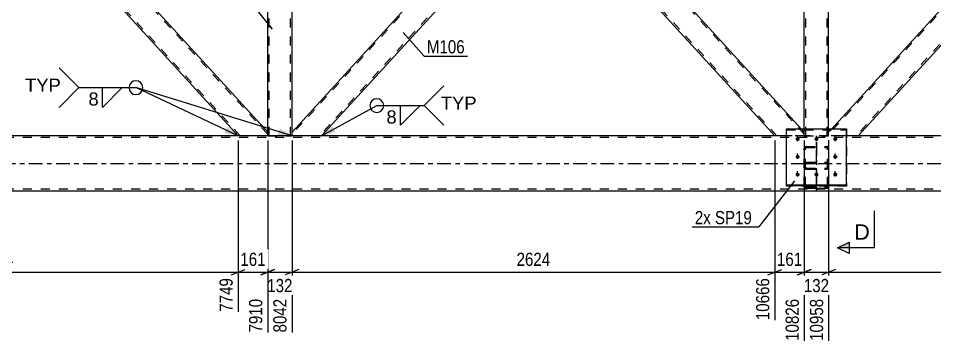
# Model space of a CAD drawing. Header units: millimetres. Extents: x 0 to 841, y 0 to 594.
# Drawn here: x 336.5 to 535.7, y 261.5 to 332.2 of the extents above; entities that cross this region are included whole.
import ezdxf

# ---------------------------------------------------------------- set-up
doc = ezdxf.new("R2010")
doc.units = ezdxf.units.MM
doc.linetypes.add('DXK_LINE_DOT2', pattern=[3.9198, 1.9599, -1.9599])
doc.linetypes.add('DXK_LINE_DOT3', pattern=[5.9187, 2.979, -0.9799, 0.9799, -0.9799])
doc.styles.add('Arial', font='ARIAL.TTF', dxfattribs={"height": 0.2})
doc.styles.add('Arial Narrow', font='ARIALN.TTF', dxfattribs={"height": 0.2})

# ---------------------------------------------------------------- blocks, each defined once
blk = doc.blocks.new('Part-122569972-3490 - 3380')
at = {"color": 7, "linetype": 'DXK_LINE_DOT3'}
blk.add_line((510, 305.26), (510, 294.64), dxfattribs=at)
at = {"color": 7, "linetype": 'DXK_LINE_DOT2'}
for p, q in [((507.36, 303.87), (507.4, 304.04)), ((507.36, 295.76), (507.36, 303.87)), ((507.4, 304.04), (507.5, 304.19)), ((507.5, 304.19), (507.66, 304.28)), ((507.62, 303.95), (507.6, 303.87)), ((507.6, 295.76), (507.6, 303.87)), ((507.67, 304.03), (507.62, 303.95)), ((507.66, 304.28), (507.84, 304.32)), ((507.75, 304.08), (507.67, 304.03)), ((507.84, 304.09), (507.75, 304.08)), ((507.84, 304.32), (512.16, 304.32)), ((507.84, 304.09), (512.16, 304.09)), ((512.16, 304.32), (512.34, 304.28)), ((512.25, 304.08), (512.16, 304.09)), ((512.33, 304.03), (512.25, 304.08)), ((512.38, 303.95), (512.33, 304.03)), ((512.34, 304.28), (512.5, 304.19)), ((512.4, 303.87), (512.38, 303.95)), ((512.4, 295.76), (512.4, 303.87)), ((512.5, 304.19), (512.6, 304.04)), ((512.6, 304.04), (512.64, 303.87)), ((512.64, 295.76), (512.64, 303.87)), ((507.75, 300.85), (507.66, 300.83)), ((507.84, 300.87), (507.75, 300.85)), ((507.84, 300.87), (512.16, 300.87)), ((512.33, 300.83), (512.16, 300.87)), ((507.4, 300.56), (507.36, 300.36)), ((507.4, 299.63), (507.36, 299.81)), ((507.5, 299.49), (507.4, 299.63)), ((507.66, 299.39), (507.5, 299.49)), ((507.6, 300.36), (507.62, 300.46)), ((507.6, 299.81), (507.62, 299.72)), ((507.62, 300.46), (507.67, 300.54)), ((507.62, 299.72), (507.67, 299.65)), ((507.84, 299.36), (507.66, 299.39)), ((507.67, 300.54), (507.75, 300.6)), ((507.67, 299.65), (507.75, 299.6)), ((507.75, 300.6), (507.84, 300.62)), ((507.75, 299.6), (507.84, 299.58)), ((507.84, 300.62), (512.16, 300.62)), ((507.84, 299.58), (512.16, 299.58)), ((507.84, 299.36), (512.16, 299.36)), ((512.16, 300.62), (512.25, 300.6)), ((512.16, 299.58), (512.25, 299.6)), ((512.34, 299.39), (512.16, 299.36)), ((512.25, 300.6), (512.33, 300.54)), ((512.25, 299.6), (512.33, 299.65)), ((512.34, 300.83), (512.33, 300.83)), ((512.33, 300.54), (512.38, 300.46)), ((512.33, 299.65), (512.38, 299.72)), ((512.5, 299.49), (512.34, 299.39)), ((512.38, 300.46), (512.4, 300.36)), ((512.38, 299.72), (512.4, 299.81)), ((512.6, 299.63), (512.5, 299.49)), ((512.64, 300.36), (512.6, 300.56)), ((512.64, 299.81), (512.6, 299.63)), ((507.36, 295.76), (507.4, 295.57)), ((507.62, 295.67), (507.6, 295.76)), ((507.67, 295.58), (507.62, 295.67)), ((507.66, 295.29), (507.84, 295.25)), ((507.75, 295.53), (507.67, 295.58)), ((507.84, 295.51), (507.75, 295.53)), ((507.84, 295.51), (512.16, 295.51)), ((507.84, 295.25), (512.16, 295.25)), ((512.25, 295.53), (512.16, 295.51)), ((512.16, 295.25), (512.34, 295.29)), ((512.33, 295.58), (512.25, 295.53)), ((512.38, 295.67), (512.33, 295.58)), ((512.4, 295.76), (512.38, 295.67)), ((512.6, 295.57), (512.64, 295.76))]:
    blk.add_line(p, q, dxfattribs=at)
for centre, start, end in [((507.86, 300.38), 114.3199, 159.2417), ((512.14, 300.38), 20.7583, 65.6801), ((507.86, 295.74), 200.7583, 245.6801), ((512.14, 295.74), 294.3199, 339.2417)]:
    blk.add_arc(centre, 0.496, start, end, dxfattribs=at)
blk = doc.blocks.new('Bolt-122569972-3426 - 3380')
at = {"color": 1, "linetype": 'DXK_LINE_DOT2'}
for p, q in [((505.9, 305.51), (505.9, 306.65)), ((510, 305.51), (510, 306.65)), ((514.1, 305.51), (514.1, 306.65)), ((505.9, 301.66), (505.9, 302.79)), ((514.1, 301.66), (514.1, 302.79)), ((505.9, 297.81), (505.9, 298.94)), ((510, 297.81), (510, 298.94)), ((514.1, 297.81), (514.1, 298.94))]:
    blk.add_line(p, q, dxfattribs=at)
blk = doc.blocks.new('Bolt-122569972-3429 - 3380')
at = {"linetype": 'Continuous'}
for points in [[(505.9, 305.52), (505.81, 305.53), (505.72, 305.55), (505.64, 305.6), (505.57, 305.66), (505.52, 305.73), (505.48, 305.8), (505.46, 305.89), (505.46, 305.98), (505.48, 306.06), (505.52, 306.14), (505.57, 306.21), (505.64, 306.27), (505.72, 306.31), (505.81, 306.34), (505.9, 306.35), (505.99, 306.34), (506.08, 306.31), (506.16, 306.27), (506.23, 306.21), (506.28, 306.14), (506.32, 306.06), (506.34, 305.98), (506.34, 305.89), (506.32, 305.8), (506.28, 305.73), (506.23, 305.66), (506.16, 305.6), (506.08, 305.55), (505.99, 305.53)], [(510, 305.52), (509.91, 305.53), (509.82, 305.55), (509.74, 305.6), (509.67, 305.66), (509.62, 305.73), (509.58, 305.8), (509.56, 305.89), (509.56, 305.98), (509.58, 306.06), (509.62, 306.14), (509.67, 306.21), (509.74, 306.27), (509.82, 306.31), (509.91, 306.34), (510, 306.35), (510.09, 306.34), (510.18, 306.31), (510.26, 306.27), (510.33, 306.21), (510.38, 306.14), (510.42, 306.06), (510.44, 305.98), (510.44, 305.89), (510.42, 305.8), (510.38, 305.73), (510.33, 305.66), (510.26, 305.6), (510.18, 305.55), (510.09, 305.53)], [(514.1, 305.52), (514.01, 305.53), (513.92, 305.55), (513.84, 305.6), (513.77, 305.66), (513.72, 305.73), (513.68, 305.8), (513.66, 305.89), (513.66, 305.98), (513.68, 306.06), (513.72, 306.14), (513.77, 306.21), (513.84, 306.27), (513.92, 306.31), (514.01, 306.34), (514.1, 306.35), (514.19, 306.34), (514.28, 306.31), (514.36, 306.27), (514.43, 306.21), (514.48, 306.14), (514.52, 306.06), (514.54, 305.98), (514.54, 305.89), (514.52, 305.8), (514.48, 305.73), (514.43, 305.66), (514.36, 305.6), (514.28, 305.55), (514.19, 305.53)], [(505.9, 301.67), (505.81, 301.67), (505.72, 301.7), (505.64, 301.74), (505.57, 301.8), (505.52, 301.87), (505.48, 301.95), (505.46, 302.04), (505.46, 302.12), (505.48, 302.21), (505.52, 302.29), (505.57, 302.36), (505.64, 302.41), (505.72, 302.46), (505.81, 302.48), (505.9, 302.49), (505.99, 302.48), (506.08, 302.46), (506.16, 302.41), (506.23, 302.36), (506.28, 302.29), (506.32, 302.21), (506.34, 302.12), (506.34, 302.04), (506.32, 301.95), (506.28, 301.87), (506.23, 301.8), (506.16, 301.74), (506.08, 301.7), (505.99, 301.67)], [(514.1, 301.67), (514.01, 301.67), (513.92, 301.7), (513.84, 301.74), (513.77, 301.8), (513.72, 301.87), (513.68, 301.95), (513.66, 302.04), (513.66, 302.12), (513.68, 302.21), (513.72, 302.29), (513.77, 302.36), (513.84, 302.41), (513.92, 302.46), (514.01, 302.48), (514.1, 302.49), (514.19, 302.48), (514.28, 302.46), (514.36, 302.41), (514.43, 302.36), (514.48, 302.29), (514.52, 302.21), (514.54, 302.12), (514.54, 302.04), (514.52, 301.95), (514.48, 301.87), (514.43, 301.8), (514.36, 301.74), (514.28, 301.7), (514.19, 301.67)], [(505.9, 297.81), (505.81, 297.82), (505.72, 297.85), (505.64, 297.89), (505.57, 297.95), (505.52, 298.02), (505.48, 298.1), (505.46, 298.18), (505.46, 298.27), (505.48, 298.35), (505.52, 298.43), (505.57, 298.5), (505.64, 298.56), (505.72, 298.6), (505.81, 298.63), (505.9, 298.64), (505.99, 298.63), (506.08, 298.6), (506.16, 298.56), (506.23, 298.5), (506.28, 298.43), (506.32, 298.35), (506.34, 298.27), (506.34, 298.18), (506.32, 298.1), (506.28, 298.02), (506.23, 297.95), (506.16, 297.89), (506.08, 297.85), (505.99, 297.82)], [(510, 297.81), (509.91, 297.82), (509.82, 297.85), (509.74, 297.89), (509.67, 297.95), (509.62, 298.02), (509.58, 298.1), (509.56, 298.18), (509.56, 298.27), (509.58, 298.35), (509.62, 298.43), (509.67, 298.5), (509.74, 298.56), (509.82, 298.6), (509.91, 298.63), (510, 298.64), (510.09, 298.63), (510.18, 298.6), (510.26, 298.56), (510.33, 298.5), (510.38, 298.43), (510.42, 298.35), (510.44, 298.27), (510.44, 298.18), (510.42, 298.1), (510.38, 298.02), (510.33, 297.95), (510.26, 297.89), (510.18, 297.85), (510.09, 297.82)], [(514.1, 297.81), (514.01, 297.82), (513.92, 297.85), (513.84, 297.89), (513.77, 297.95), (513.72, 298.02), (513.68, 298.1), (513.66, 298.18), (513.66, 298.27), (513.68, 298.35), (513.72, 298.43), (513.77, 298.5), (513.84, 298.56), (513.92, 298.6), (514.01, 298.63), (514.1, 298.64), (514.19, 298.63), (514.28, 298.6), (514.36, 298.56), (514.43, 298.5), (514.48, 298.43), (514.52, 298.35), (514.54, 298.27), (514.54, 298.18), (514.52, 298.1), (514.48, 298.02), (514.43, 297.95), (514.36, 297.89), (514.28, 297.85), (514.19, 297.82)]]:
    blk.add_hatch(color=1, dxfattribs=at).paths.add_polyline_path(points)
at = {"color": 1, "linetype": 'Continuous'}
for p, q in [((505.9, 305.54), (505.9, 306.67)), ((510, 305.54), (510, 306.67)), ((514.1, 305.54), (514.1, 306.67)), ((505.9, 301.68), (505.9, 302.82)), ((514.1, 301.68), (514.1, 302.82)), ((505.9, 297.83), (505.9, 298.97)), ((510, 297.83), (510, 298.97)), ((514.1, 297.83), (514.1, 298.97))]:
    blk.add_line(p, q, dxfattribs=at)
blk = doc.blocks.new('Part-122569972-3438 - 3380')
at = {"color": 7, "linetype": 'DXK_LINE_DOT2'}
for p, q in [((637.31, 306.24), (149.36, 306.24)), ((516.5, 306.64), (503.5, 306.64)), ((637.31, 295.04), (149.36, 295.04))]:
    blk.add_line(p, q, dxfattribs=at)
at = {"color": 2, "linetype": 'Continuous'}
for p, q in [((503.5, 306.64), (283.17, 306.64)), ((637.31, 306.64), (516.5, 306.64)), ((637.31, 294.64), (149.36, 294.64))]:
    blk.add_line(p, q, dxfattribs=at)
at = {"color": 7, "linetype": 'DXK_LINE_DOT3'}
blk.add_line((149.36, 300.64), (637.31, 300.64), dxfattribs=at)
blk = doc.blocks.new('Part-122569972-3593 - 3380')
at = {"color": 7, "linetype": 'DXK_LINE_DOT2'}
for p, q in [((618.04, 422.24), (512.64, 306.97)), ((624.03, 421.92), (518.63, 306.64)), ((624.03, 422.24), (617.61, 422.24)), ((568.33, 368.35), (564.76, 364.44)), ((571.91, 364.44), (568.33, 360.53)), ((513.32, 308.19), (512.64, 307.44)), ((512.64, 306.64), (512.64, 307.44)), ((519.06, 306.64), (512.64, 306.64))]:
    blk.add_line(p, q, dxfattribs=at)
at = {"color": 2, "linetype": 'Continuous'}
for p, q in [((617.61, 422.24), (568.33, 368.35)), ((624.03, 421.44), (571.91, 364.44)), ((624.03, 421.44), (624.03, 422.24)), ((564.76, 364.44), (513.32, 308.19)), ((568.33, 360.53), (519.06, 306.64))]:
    blk.add_line(p, q, dxfattribs=at)
blk = doc.blocks.new('Part-122569972-3478 - 3380')
at = {"color": 7, "linetype": 'DXK_LINE_DOT2'}
for p, q in [((503.5, 295.73), (503.5, 308.16)), ((503.5, 308.16), (516.5, 308.16)), ((503.5, 307.94), (516.5, 307.94)), ((516.5, 308.16), (516.5, 295.73)), ((503.5, 295.95), (516.5, 295.95)), ((516.5, 295.73), (503.5, 295.73))]:
    blk.add_line(p, q, dxfattribs=at)
blk = doc.blocks.new('Part-122569972-3489 - 3380')
at = {"color": 2, "linetype": 'Continuous'}
for p, q in [((503.5, 308.19), (516.5, 308.19)), ((503.5, 295.75), (503.5, 308.19)), ((516.5, 295.75), (516.5, 308.19)), ((503.5, 295.97), (516.5, 295.97)), ((516.5, 295.75), (503.5, 295.75))]:
    blk.add_line(p, q, dxfattribs=at)
at = {"color": 7, "linetype": 'DXK_LINE_DOT2'}
blk.add_line((503.5, 307.97), (516.5, 307.97), dxfattribs=at)
blk = doc.blocks.new('Part-122569972-3541 - 3380')
at = {"color": 2, "linetype": 'Continuous'}
for p, q in [((451.67, 360.53), (455.24, 364.44)), ((455.24, 364.44), (506.68, 308.19)), ((500.94, 306.64), (451.67, 360.53))]:
    blk.add_line(p, q, dxfattribs=at)
at = {"color": 7, "linetype": 'DXK_LINE_DOT2'}
for p, q in [((507.36, 306.97), (455.03, 364.2)), ((451.88, 360.77), (451.9, 360.78)), ((501.37, 306.64), (451.88, 360.77)), ((507.36, 307.44), (506.68, 308.19)), ((507.36, 306.64), (507.36, 307.44)), ((507.36, 306.64), (500.94, 306.64)), ((507.36, 306.67), (507.36, 306.64))]:
    blk.add_line(p, q, dxfattribs=at)
blk = doc.blocks.new('Part-122569972-3546 - 3380')
at = {"color": 2, "linetype": 'Continuous'}
for p, q in [((338.58, 364.44), (335, 360.53)), ((390.69, 307.44), (338.58, 364.44)), ((384.27, 306.64), (335, 360.53)), ((390.69, 306.64), (390.69, 307.44))]:
    blk.add_line(p, q, dxfattribs=at)
at = {"color": 7, "linetype": 'DXK_LINE_DOT2'}
for p, q in [((390.69, 306.97), (338.36, 364.2)), ((335.22, 360.77), (335.23, 360.78)), ((384.7, 306.64), (335.22, 360.77)), ((390.69, 306.64), (384.27, 306.64)), ((390.69, 306.64), (390.69, 306.67))]:
    blk.add_line(p, q, dxfattribs=at)
blk = doc.blocks.new('Part-122569972-3552 - 3380')
at = {"color": 7, "linetype": 'DXK_LINE_DOT3'}
blk.add_line((510, 294.66), (510, 305.28), dxfattribs=at)
at = {"color": 7, "linetype": 'DXK_LINE_DOT2'}
for p, q in [((507.4, 304.06), (507.36, 303.89)), ((507.36, 295.79), (507.36, 303.89)), ((507.5, 304.21), (507.4, 304.06)), ((507.66, 304.31), (507.5, 304.21)), ((507.6, 303.89), (507.62, 303.98)), ((507.6, 295.79), (507.6, 303.89)), ((507.62, 303.98), (507.67, 304.05)), ((507.84, 304.34), (507.66, 304.31)), ((507.67, 304.05), (507.75, 304.1)), ((507.75, 304.1), (507.84, 304.12)), ((507.84, 304.34), (512.16, 304.34)), ((507.84, 304.12), (512.16, 304.12)), ((512.34, 304.31), (512.16, 304.34)), ((512.16, 304.12), (512.25, 304.1)), ((512.25, 304.1), (512.33, 304.05)), ((512.33, 304.05), (512.38, 303.98)), ((512.5, 304.21), (512.34, 304.31)), ((512.38, 303.98), (512.4, 303.89)), ((512.4, 295.79), (512.4, 303.89)), ((512.6, 304.06), (512.5, 304.21)), ((512.64, 303.89), (512.6, 304.06)), ((512.64, 295.79), (512.64, 303.89)), ((507.66, 300.86), (507.84, 300.89)), ((507.84, 300.89), (512.16, 300.89)), ((512.16, 300.89), (512.34, 300.86)), ((507.36, 300.38), (507.4, 300.58)), ((507.36, 299.83), (507.4, 299.66)), ((507.4, 299.66), (507.5, 299.51)), ((507.5, 299.51), (507.66, 299.41)), ((507.62, 300.48), (507.6, 300.38)), ((507.62, 299.74), (507.6, 299.83)), ((507.67, 300.56), (507.62, 300.48)), ((507.67, 299.67), (507.62, 299.74)), ((507.66, 299.41), (507.84, 299.38)), ((507.75, 300.62), (507.67, 300.56)), ((507.75, 299.62), (507.67, 299.67)), ((507.84, 300.64), (507.75, 300.62)), ((507.84, 299.61), (507.75, 299.62)), ((507.84, 300.64), (512.16, 300.64)), ((507.84, 299.61), (512.16, 299.61)), ((507.84, 299.38), (512.16, 299.38)), ((512.25, 300.62), (512.16, 300.64)), ((512.25, 299.62), (512.16, 299.61)), ((512.16, 299.38), (512.34, 299.41)), ((512.33, 300.56), (512.25, 300.62)), ((512.33, 299.67), (512.25, 299.62)), ((512.38, 300.48), (512.33, 300.56)), ((512.38, 299.74), (512.33, 299.67)), ((512.34, 299.41), (512.5, 299.51)), ((512.4, 300.38), (512.38, 300.48)), ((512.4, 299.83), (512.38, 299.74)), ((512.5, 299.51), (512.6, 299.66)), ((512.6, 300.58), (512.64, 300.38)), ((512.6, 299.66), (512.64, 299.83)), ((507.37, 295.75), (507.36, 295.79)), ((507.6, 295.79), (507.62, 295.69)), ((507.62, 295.69), (507.67, 295.61)), ((507.67, 295.61), (507.75, 295.55)), ((507.75, 295.55), (507.84, 295.53)), ((507.84, 295.53), (512.16, 295.53)), ((512.16, 295.53), (512.25, 295.55)), ((512.25, 295.55), (512.33, 295.61)), ((512.33, 295.61), (512.38, 295.69)), ((512.38, 295.69), (512.4, 295.79)), ((512.64, 295.79), (512.63, 295.75))]:
    blk.add_line(p, q, dxfattribs=at)
at = {"color": 2, "linetype": 'Continuous'}
for p, q in [((507.4, 295.59), (507.37, 295.75)), ((507.84, 295.28), (507.66, 295.31)), ((507.84, 295.28), (512.16, 295.28)), ((512.34, 295.31), (512.16, 295.28)), ((512.63, 295.75), (512.6, 295.59))]:
    blk.add_line(p, q, dxfattribs=at)
at = {"color": 7, "linetype": 'DXK_LINE_DOT2'}
for centre, start, end in [((507.86, 300.4), 114.3199, 159.2417), ((512.14, 300.4), 20.7583, 65.6801)]:
    blk.add_arc(centre, 0.496, start, end, dxfattribs=at)
at = {"color": 2, "linetype": 'Continuous'}
for centre, start, end in [((507.86, 295.77), 200.7583, 245.6801), ((512.14, 295.77), 294.3199, 339.2417)]:
    blk.add_arc(centre, 0.496, start, end, dxfattribs=at)
blk = doc.blocks.new('Part-122569972-3568 - 3380')
at = {"color": 7, "linetype": 'DXK_LINE_DOT2'}
for p, q in [((512.64, 422.24), (507.36, 422.24)), ((507.36, 421.44), (507.36, 422.24)), ((507.68, 306.64), (507.68, 422.24)), ((512.32, 306.64), (512.32, 422.24)), ((512.64, 421.44), (512.64, 422.24)), ((507.36, 306.64), (507.36, 308.19)), ((512.64, 306.64), (512.64, 308.19)), ((507.36, 306.64), (512.64, 306.64))]:
    blk.add_line(p, q, dxfattribs=at)
at = {"color": 2, "linetype": 'Continuous'}
for p, q in [((507.36, 308.19), (507.36, 421.44)), ((512.64, 308.19), (512.64, 421.44))]:
    blk.add_line(p, q, dxfattribs=at)
blk = doc.blocks.new('Part-122569972-3583 - 3380')
at = {"color": 7, "linetype": 'DXK_LINE_DOT2'}
for p, q in [((395.97, 422.24), (390.69, 422.24)), ((390.69, 421.44), (390.69, 422.24)), ((391.01, 306.64), (391.01, 422.24)), ((395.65, 306.64), (395.65, 422.24)), ((395.97, 421.44), (395.97, 422.24)), ((390.69, 306.64), (390.69, 307.44)), ((395.97, 306.64), (395.97, 307.44)), ((390.69, 306.64), (395.97, 306.64))]:
    blk.add_line(p, q, dxfattribs=at)
at = {"color": 2, "linetype": 'Continuous'}
for p, q in [((390.69, 307.44), (390.69, 421.44)), ((395.97, 307.44), (395.97, 421.44))]:
    blk.add_line(p, q, dxfattribs=at)
blk = doc.blocks.new('Part-122569972-3608 - 3380')
at = {"color": 7, "linetype": 'DXK_LINE_DOT2'}
for p, q in [((501.37, 422.24), (395.97, 306.97)), ((507.36, 421.92), (401.96, 306.64)), ((507.36, 422.24), (500.94, 422.24)), ((451.67, 368.35), (448.09, 364.44)), ((455.24, 364.44), (451.67, 360.53)), ((402.4, 306.64), (395.97, 306.64))]:
    blk.add_line(p, q, dxfattribs=at)
at = {"color": 2, "linetype": 'Continuous'}
for p, q in [((500.94, 422.24), (451.67, 368.35)), ((507.36, 421.44), (455.24, 364.44)), ((507.36, 421.44), (507.36, 422.24)), ((448.09, 364.44), (395.97, 307.44)), ((451.67, 360.53), (402.4, 306.64)), ((395.97, 306.64), (395.97, 307.44))]:
    blk.add_line(p, q, dxfattribs=at)
blk = doc.blocks.new('Part-122569972-3613 - 3380')
at = {"color": 7, "linetype": 'DXK_LINE_DOT2'}
for p, q in [((384.71, 422.24), (279.31, 306.97)), ((390.69, 421.92), (285.3, 306.64)), ((390.69, 422.24), (384.27, 422.24)), ((335, 368.35), (331.42, 364.44)), ((338.58, 364.44), (335, 360.53)), ((279.99, 308.19), (279.31, 307.44)), ((279.31, 306.64), (279.31, 307.44)), ((285.73, 306.64), (279.31, 306.64))]:
    blk.add_line(p, q, dxfattribs=at)
at = {"color": 2, "linetype": 'Continuous'}
for p, q in [((384.27, 422.24), (335, 368.35)), ((390.69, 421.44), (338.58, 364.44)), ((390.69, 421.44), (390.69, 422.24)), ((331.42, 364.44), (279.99, 308.19)), ((335, 360.53), (285.73, 306.64))]:
    blk.add_line(p, q, dxfattribs=at)
blk = doc.blocks.new('StraightDimension-122569972-6408 - 3380')
at = {"color": 7, "linetype": 'Continuous'}
for p, q in [((512.64, 305.68), (512.64, 262.09)), ((617.6, 305.64), (617.6, 266.59)), ((514.14, 277.63), (511.14, 276.43)), ((512.64, 277.03), (617.6, 277.03)), ((616.1, 276.43), (619.1, 277.63))]:
    blk.add_line(p, q, dxfattribs=at)
at = {"color": 0}
blk.add_wipeout([(569.38, 277.78), (569.38, 281.98), (560.87, 281.98), (560.87, 277.78)], dxfattribs=at)
at = {"color": 0, "linetype": 'Continuous'}
blk.add_wipeout([(617, 276.33), (612.8, 276.33), (612.8, 265.99), (617, 265.99)], dxfattribs=at)
at = {"color": 3, "style": 'Arial Narrow'}
blk.add_text('2624', height=2.863, dxfattribs=at).set_placement((561.47, 278.38))
at = {"color": 3, "linetype": 'Continuous', "style": 'Arial Narrow'}
blk.add_text('13582', height=2.863, rotation=90.0002, dxfattribs=at).set_placement((616.4, 266.59))
blk = doc.blocks.new('StraightDimension-122569972-6410 - 3380')
at = {"color": 7, "linetype": 'Continuous'}
for p, q in [((500.94, 305.64), (500.94, 266.59)), ((507.36, 305.64), (507.36, 262.09)), ((499.44, 276.43), (502.44, 277.63)), ((500.94, 277.03), (507.36, 277.03)), ((508.86, 277.63), (505.86, 276.43))]:
    blk.add_line(p, q, dxfattribs=at)
at = {"color": 0}
blk.add_wipeout([(507.49, 277.78), (507.49, 281.98), (500.81, 281.98), (500.81, 277.78)], dxfattribs=at)
at = {"color": 0, "linetype": 'Continuous'}
blk.add_wipeout([(506.76, 271.83), (502.56, 271.83), (502.56, 261.49), (506.76, 261.49)], dxfattribs=at)
at = {"color": 3, "style": 'Arial Narrow'}
blk.add_text('161', height=2.863, dxfattribs=at).set_placement((501.41, 278.38))
at = {"color": 3, "linetype": 'Continuous', "style": 'Arial Narrow'}
blk.add_text('10826', height=2.863, rotation=90.0002, dxfattribs=at).set_placement((506.16, 262.09))
blk = doc.blocks.new('StraightDimension-122569972-6409 - 3380')
at = {"color": 7, "linetype": 'Continuous'}
for p, q in [((507.36, 305.64), (507.36, 262.09)), ((512.64, 305.68), (512.64, 262.09)), ((505.86, 276.43), (508.86, 277.63)), ((507.36, 277.03), (512.64, 277.03)), ((514.14, 277.63), (511.14, 276.43))]:
    blk.add_line(p, q, dxfattribs=at)
at = {"color": 0}
blk.add_wipeout([(513.34, 272.08), (513.34, 276.28), (506.66, 276.28), (506.66, 272.08)], dxfattribs=at)
at = {"color": 0, "linetype": 'Continuous'}
blk.add_wipeout([(512.04, 271.83), (507.84, 271.83), (507.84, 261.49), (512.04, 261.49)], dxfattribs=at)
at = {"color": 3, "style": 'Arial Narrow'}
blk.add_text('132', height=2.863, dxfattribs=at).set_placement((507.26, 272.68))
at = {"color": 3, "linetype": 'Continuous', "style": 'Arial Narrow'}
blk.add_text('10958', height=2.863, rotation=90.0002, dxfattribs=at).set_placement((511.44, 262.09))
blk = doc.blocks.new('StraightDimension-122569972-6411 - 3380')
at = {"color": 7, "linetype": 'Continuous'}
for p, q in [((395.97, 305.64), (395.97, 263.92)), ((500.94, 305.64), (500.94, 266.59)), ((397.47, 277.63), (394.47, 276.43)), ((395.97, 277.03), (500.94, 277.03)), ((499.44, 276.43), (502.44, 277.63))]:
    blk.add_line(p, q, dxfattribs=at)
at = {"color": 0}
blk.add_wipeout([(452.71, 277.78), (452.71, 281.98), (444.2, 281.98), (444.2, 277.78)], dxfattribs=at)
at = {"color": 0, "linetype": 'Continuous'}
blk.add_wipeout([(500.34, 276.33), (496.14, 276.33), (496.14, 265.99), (500.34, 265.99)], dxfattribs=at)
at = {"color": 3, "style": 'Arial Narrow'}
blk.add_text('2624', height=2.863, dxfattribs=at).set_placement((444.8, 278.38))
at = {"color": 3, "linetype": 'Continuous', "style": 'Arial Narrow'}
blk.add_text('10666', height=2.863, rotation=90.0002, dxfattribs=at).set_placement((499.74, 266.59))
blk = doc.blocks.new('StraightDimension-122569972-6412 - 3380')
at = {"color": 7, "linetype": 'Continuous'}
for p, q in [((390.69, 305.64), (390.69, 263.92)), ((395.97, 305.64), (395.97, 263.92)), ((389.19, 276.43), (392.19, 277.63)), ((390.69, 277.03), (395.97, 277.03)), ((397.47, 277.63), (394.47, 276.43))]:
    blk.add_line(p, q, dxfattribs=at)
at = {"color": 0}
blk.add_wipeout([(396.68, 272.08), (396.68, 276.28), (389.99, 276.28), (389.99, 272.08)], dxfattribs=at)
at = {"color": 0, "linetype": 'Continuous'}
blk.add_wipeout([(395.37, 271.83), (391.17, 271.83), (391.17, 263.32), (395.37, 263.32)], dxfattribs=at)
at = {"color": 3, "style": 'Arial Narrow'}
blk.add_text('132', height=2.863, dxfattribs=at).set_placement((390.59, 272.68))
at = {"color": 3, "linetype": 'Continuous', "style": 'Arial Narrow'}
blk.add_text('8042', height=2.863, rotation=90.0002, dxfattribs=at).set_placement((394.77, 263.92))
blk = doc.blocks.new('StraightDimension-122569972-6413 - 3380')
at = {"color": 7, "linetype": 'Continuous'}
for p, q in [((384.27, 305.64), (384.27, 268.42)), ((390.69, 305.64), (390.69, 263.92)), ((382.77, 276.43), (385.77, 277.63)), ((384.27, 277.03), (390.69, 277.03)), ((392.19, 277.63), (389.19, 276.43))]:
    blk.add_line(p, q, dxfattribs=at)
at = {"color": 0}
blk.add_wipeout([(390.82, 277.78), (390.82, 281.98), (384.14, 281.98), (384.14, 277.78)], dxfattribs=at)
at = {"color": 0, "linetype": 'Continuous'}
blk.add_wipeout([(390.09, 271.83), (385.89, 271.83), (385.89, 263.32), (390.09, 263.32)], dxfattribs=at)
at = {"color": 3, "style": 'Arial Narrow'}
blk.add_text('161', height=2.863, dxfattribs=at).set_placement((384.74, 278.38))
at = {"color": 3, "linetype": 'Continuous', "style": 'Arial Narrow'}
blk.add_text('7910', height=2.863, rotation=90.0002, dxfattribs=at).set_placement((389.49, 263.92))
blk = doc.blocks.new('StraightDimension-122569972-6414 - 3380')
at = {"color": 7, "linetype": 'Continuous'}
for p, q in [((279.31, 305.66), (279.31, 263.92)), ((384.27, 305.64), (384.27, 268.42)), ((280.81, 277.63), (277.81, 276.43)), ((279.31, 277.03), (384.27, 277.03)), ((382.77, 276.43), (385.77, 277.63))]:
    blk.add_line(p, q, dxfattribs=at)
at = {"color": 0}
blk.add_wipeout([(336.04, 277.78), (336.04, 281.98), (327.53, 281.98), (327.53, 277.78)], dxfattribs=at)
at = {"color": 0, "linetype": 'Continuous'}
blk.add_wipeout([(383.67, 276.33), (379.47, 276.33), (379.47, 267.82), (383.67, 267.82)], dxfattribs=at)
at = {"color": 3, "style": 'Arial Narrow'}
blk.add_text('2624', height=2.863, dxfattribs=at).set_placement((328.13, 278.38))
at = {"color": 3, "linetype": 'Continuous', "style": 'Arial Narrow'}
blk.add_text('7749', height=2.863, rotation=90.0002, dxfattribs=at).set_placement((383.07, 268.42))
blk = doc.blocks.new('Mark-122569972-3579 - 3380')
at = {"color": 0}
blk.add_wipeout([(387.56, 334.81), (387.56, 337.81), (377.51, 337.81), (377.51, 334.81)], dxfattribs=at)
blk.add_wipeout([(387.56, 334.81), (387.56, 337.81), (377.51, 337.81), (377.51, 334.81)], dxfattribs=at)
at = {"color": 30, "linetype": 'Continuous'}
for p in [(376.91, 334.21), (391.76, 329.77)]:
    blk.add_line(p, (388.16, 334.21), dxfattribs=at)
at = {"color": 3, "style": 'Arial Narrow'}
blk.add_text('M1304', height=2.863, dxfattribs=at).set_placement((377.51, 334.81))
blk = doc.blocks.new('Mark-122569972-3604 - 3380')
at = {"color": 0}
blk.add_wipeout([(433.53, 324.55), (433.53, 327.55), (425.3, 327.55), (425.3, 324.55)], dxfattribs=at)
blk.add_wipeout([(433.53, 324.55), (433.53, 327.55), (425.3, 327.55), (425.3, 324.55)], dxfattribs=at)
at = {"color": 30, "linetype": 'Continuous'}
for p, q in [((420.13, 329.11), (424.7, 323.95)), ((424.7, 323.95), (434.13, 323.95))]:
    blk.add_line(p, q, dxfattribs=at)
at = {"color": 3, "style": 'Arial Narrow'}
blk.add_text('M106', height=2.863, dxfattribs=at).set_placement((425.3, 324.55))
blk = doc.blocks.new('SectionMark-122569972-4392 - 3380')
at = {"linetype": 'Continuous'}
for points in [[(517.1, 451.44), (517.1, 450.19), (514.6, 451.44)], [(517.1, 283.57), (517.1, 282.32), (514.6, 282.32)]]:
    blk.add_hatch(color=6, dxfattribs=at).paths.add_polyline_path(points)
at = {"color": 6, "linetype": 'Continuous'}
for p, q in [((514.6, 451.44), (517.1, 452.69)), ((517.1, 450.19), (517.1, 452.69)), ((522.6, 451.44), (514.6, 451.44)), ((514.6, 451.44), (517.1, 450.19)), ((522.6, 451.44), (522.6, 443.44)), ((522.6, 282.32), (522.6, 290.32)), ((514.6, 282.32), (517.1, 283.57)), ((517.1, 283.57), (517.1, 281.07)), ((522.6, 282.32), (514.6, 282.32)), ((517.1, 281.07), (514.6, 282.32))]:
    blk.add_line(p, q, dxfattribs=at)
at = {"color": 0, "linetype": 'Continuous'}
for points in [[(521.6, 446.19), (521.6, 449.69), (518.23, 449.69), (518.23, 446.19)], [(521.6, 284.07), (521.6, 287.57), (518.23, 287.57), (518.23, 284.07)]]:
    blk.add_wipeout(points, dxfattribs=at)
at = {"color": 3, "linetype": 'Continuous', "style": 'Arial'}
for p in [(518.23, 446.19), (518.23, 284.07)]:
    blk.add_text('D', height=3.34, dxfattribs=at).set_placement(p)
blk = doc.blocks.new('WeldMark-122569972-4404 - 3380')
at = {"linetype": 'Continuous'}
for points in [[(381.87, 308.6), (384.27, 306.64), (381.24, 307.24)], [(393.33, 308.24), (395.97, 306.64), (392.89, 306.81)]]:
    blk.add_hatch(color=30, dxfattribs=at).paths.add_polyline_path(points)
at = {"color": 3, "linetype": 'Continuous'}
for q in [(345.32, 321.39), (345.32, 312.81)]:
    blk.add_line((349.61, 317.1), q, dxfattribs=at)
at = {"color": 30, "linetype": 'Continuous'}
for p in [(384.27, 306.64), (395.97, 306.64)]:
    blk.add_line(p, (362.03, 317.1), dxfattribs=at)
at = {"color": 3, "linetype": 'Continuous'}
for start, end in [(90, 270), (270, 90)]:
    blk.add_arc((362.03, 317.1), 1.5, start, end, dxfattribs=at)
at = {"color": 0}
blk.add_wipeout([(354.13, 313), (354.13, 316.4), (351.51, 316.4), (351.51, 313)], dxfattribs=at)
at = {"color": 30, "linetype": 'Continuous'}
blk.add_line((349.61, 317.1), (362.03, 317.1), dxfattribs=at)
at = {"color": 3, "linetype": 'Continuous'}
for p, q in [((354.79, 317.1), (359.07, 317.1)), ((359.07, 317.1), (354.79, 312.81)), ((354.79, 312.81), (354.79, 317.1))]:
    blk.add_line(p, q, dxfattribs=at)
at = {"color": 3, "style": 'Arial'}
blk.add_text('8', height=2.87, dxfattribs=at).set_placement((351.71, 313.2))
at = {"color": 0, "linetype": 'Continuous'}
blk.add_wipeout([(345.71, 316.2), (345.71, 319.2), (337.93, 319.2), (337.93, 316.2)], dxfattribs=at)
blk.add_wipeout([(345.71, 316.2), (345.71, 319.2), (337.93, 319.2), (337.93, 316.2)], dxfattribs=at)
at = {"color": 3, "linetype": 'Continuous', "style": 'Arial'}
blk.add_text('TYP', height=2.865, dxfattribs=at).set_placement((337.93, 316.2))
blk = doc.blocks.new('WeldMark-122569972-4445 - 3380')
at = {"linetype": 'Continuous'}
blk.add_hatch(color=30, dxfattribs=at).paths.add_polyline_path([(405.39, 307.42), (402.4, 306.64), (404.67, 308.74)])
at = {"color": 3, "linetype": 'Continuous'}
for q in [(429.01, 317.49), (429.01, 308.92)]:
    blk.add_line((424.72, 313.2), q, dxfattribs=at)
at = {"color": 30, "linetype": 'Continuous'}
blk.add_line((402.4, 306.64), (414.4, 313.2), dxfattribs=at)
at = {"color": 3, "linetype": 'Continuous'}
blk.add_arc((414.4, 313.2), 1.5, 90, 270, dxfattribs=at)
at = {"color": 0}
blk.add_wipeout([(418.92, 309.1), (418.92, 312.5), (416.3, 312.5), (416.3, 309.1)], dxfattribs=at)
at = {"color": 30, "linetype": 'Continuous'}
blk.add_line((414.4, 313.2), (424.72, 313.2), dxfattribs=at)
at = {"color": 3, "linetype": 'Continuous'}
for p, q in [((419.58, 313.2), (423.87, 313.2)), ((423.87, 313.2), (419.58, 308.92)), ((419.58, 308.92), (419.58, 313.2))]:
    blk.add_line(p, q, dxfattribs=at)
blk.add_arc((414.4, 313.2), 1.5, 270, 90, dxfattribs=at)
at = {"color": 3, "style": 'Arial'}
blk.add_text('8', height=2.87, dxfattribs=at).set_placement((416.5, 309.3))
at = {"color": 0, "linetype": 'Continuous'}
blk.add_wipeout([(436.1, 312.3), (436.1, 315.3), (428.32, 315.3), (428.32, 312.3)], dxfattribs=at)
blk.add_wipeout([(436.1, 312.3), (436.1, 315.3), (428.32, 315.3), (428.32, 312.3)], dxfattribs=at)
at = {"color": 3, "linetype": 'Continuous', "style": 'Arial'}
blk.add_text('TYP', height=2.865, dxfattribs=at).set_placement((428.32, 312.3))
blk = doc.blocks.new('MarkSet-122569972-4493 - 3380')
at = {"color": 30, "linetype": 'Continuous'}
blk.add_line((505.26, 296.85), (497.46, 286.84), dxfattribs=at)
at = {"color": 0}
blk.add_wipeout([(487.02, 287.44), (487.02, 290.44), (483.55, 290.44), (483.55, 287.44)], dxfattribs=at)
blk.add_wipeout([(487.02, 287.44), (487.02, 290.44), (483.55, 290.44), (483.55, 287.44)], dxfattribs=at)
blk.add_wipeout([(495.96, 287.44), (495.96, 290.44), (487.92, 290.44), (487.92, 287.44)], dxfattribs=at)
blk.add_wipeout([(495.96, 287.44), (495.96, 290.44), (487.92, 290.44), (487.92, 287.44)], dxfattribs=at)
at = {"color": 30, "linetype": 'Continuous'}
blk.add_line((482.95, 286.84), (497.46, 286.84), dxfattribs=at)
at = {"color": 3, "style": 'Arial Narrow'}
for s, p in [('2x', (483.55, 287.44)), ('SP19', (487.92, 287.44))]:
    blk.add_text(s, height=2.863, dxfattribs=at).set_placement(p)

msp = doc.modelspace()

# ---------------------------------------------------------------- block references
for name in ['Part-122569972-3613 - 3380', 'Part-122569972-3583 - 3380', 'Part-122569972-3608 - 3380', 'Part-122569972-3568 - 3380', 'Part-122569972-3593 - 3380', 'Part-122569972-3546 - 3380', 'Part-122569972-3541 - 3380', 'Part-122569972-3489 - 3380', 'Part-122569972-3478 - 3380', 'Part-122569972-3438 - 3380', 'Bolt-122569972-3429 - 3380', 'Bolt-122569972-3426 - 3380', 'Part-122569972-3552 - 3380', 'Part-122569972-3490 - 3380']:
    msp.add_blockref(name, (0, 0))

# ---------------------------------------------------------------- next in the draw order: block references
for name in ['Mark-122569972-3579 - 3380', 'Mark-122569972-3604 - 3380', 'WeldMark-122569972-4445 - 3380', 'StraightDimension-122569972-6410 - 3380', 'StraightDimension-122569972-6408 - 3380']:
    msp.add_blockref(name, (0, 0))

# ---------------------------------------------------------------- next in the draw order: block references
for name in ['StraightDimension-122569972-6411 - 3380', 'StraightDimension-122569972-6409 - 3380']:
    msp.add_blockref(name, (0, 0))

# ---------------------------------------------------------------- next in the draw order: block references
for name in ['SectionMark-122569972-4392 - 3380', 'StraightDimension-122569972-6412 - 3380', 'MarkSet-122569972-4493 - 3380']:
    msp.add_blockref(name, (0, 0))

# ---------------------------------------------------------------- next in the draw order: block references
msp.add_blockref('StraightDimension-122569972-6413 - 3380', (0, 0))

# ---------------------------------------------------------------- next in the draw order: block references
msp.add_blockref('StraightDimension-122569972-6414 - 3380', (0, 0))

# ---------------------------------------------------------------- next in the draw order: block references
msp.add_blockref('WeldMark-122569972-4404 - 3380', (0, 0))

doc.saveas('drawing.dxf')
